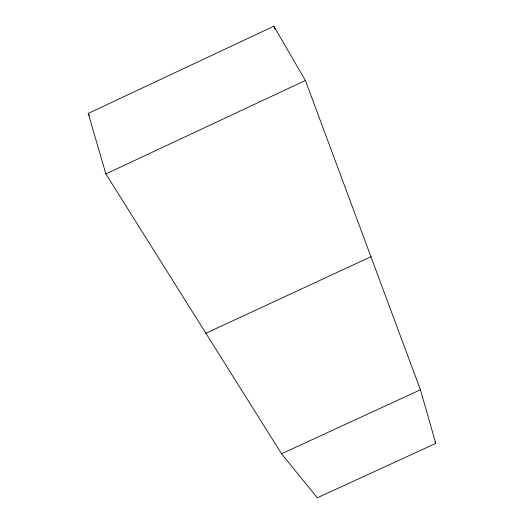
<?xml version="1.0" encoding="UTF-8"?>
<svg xmlns="http://www.w3.org/2000/svg" width="524" height="524" viewBox="0 0 524 524"><rect width="100%" height="100%" fill="white"/><g stroke="black" fill="none" stroke-linecap="round" stroke-linejoin="round"><path stroke-width="0.79" d="M88.215 113.439L273.842 26.2L305.4 80.473L420.418 389.797L435.785 443.402L317.315 497.8L281.519 453.758L105.881 173.935L88.215 113.439L89.486 115.535M105.881 173.935L305.4 80.473M205.67 333.388L371.077 256.655M281.519 453.758L420.418 389.797M435.071 441.942L435.785 443.402M273.842 26.2L275.015 29.252"/></g></svg>
